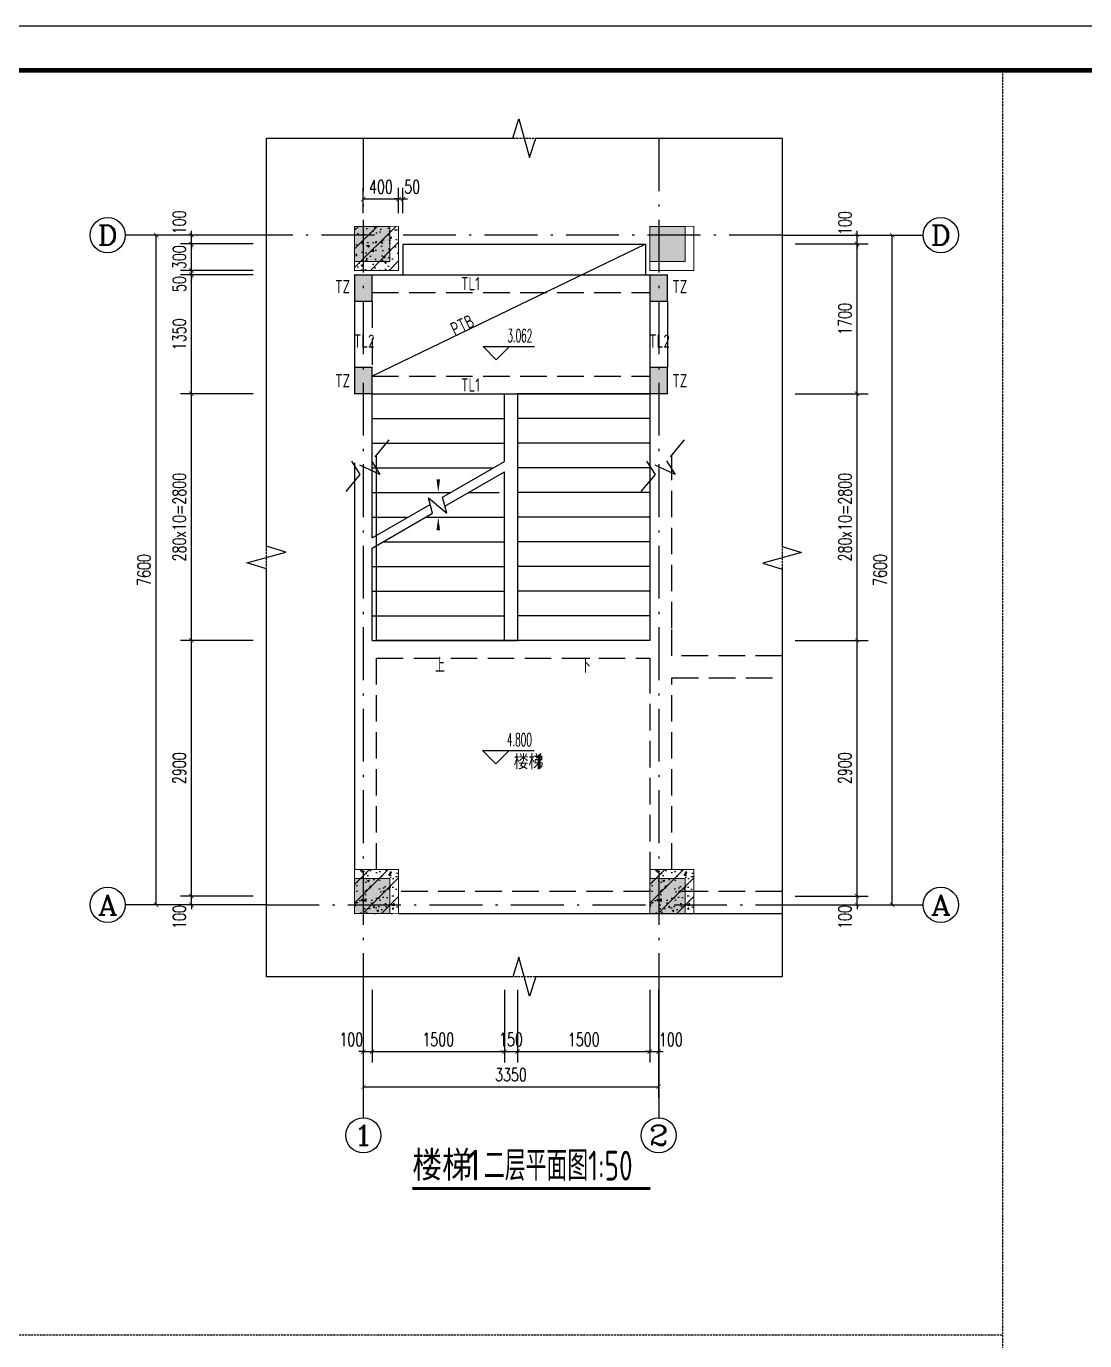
# Model space of a CAD drawing. Extents: x 169490 to 7584583, y -2399407 to 1374371.
# Drawn here: x 606490 to 618496, y 525411 to 540329 of the extents above; entities that cross this region are included whole.
import ezdxf
from ezdxf.enums import TextEntityAlignment as Align

# ---------------------------------------------------------------- set-up
doc = ezdxf.new("R2010")
doc.units = 0
doc.header["$LTSCALE"] = 100
for name, pattern in [('__DASH', [0.35, 0.25, -0.1]), ('D3轴线点划线', [18.5, 12, -3, 0.5, -3]), ('H3普通虚线', [4.2, 3, -1.2]), ('HIDDEN', [0.375, 0.25, -0.125])]:
    doc.linetypes.add(name, pattern=pattern)
doc.layers.get('0').update_dxf_attribs({"linetype": 'CONTINUOUS'})
doc.layers.get('DEFPOINTS').update_dxf_attribs({"linetype": 'CONTINUOUS'})
for name, color, linetype in [('A-DIMS(尺寸)', 107, 'CONTINUOUS'), ('A-LM-FX(分割线)', 251, 'CONTINUOUS'), ('AXIS_TEXT', 4, 'CONTINUOUS'), ('C-AXIS(轴号)', 3, 'CONTINUOUS'), ('C-AXIS-T(字)', 7, 'CONTINUOUS'), ('C-DOTE', 8, 'D3轴线点划线'), ('DIM_ELEV', 3, 'CONTINUOUS'), ('DIM_SYMB', 3, 'CONTINUOUS'), ('HID虚线', 9, 'HIDDEN'), ('PUB_TEXT', 4, 'CONTINUOUS'), ('S-BEAM-LINE1', 4, 'CONTINUOUS'), ('S-BEAM-LINE2', 4, 'H3普通虚线'), ('S-COLU-HATCH', 251, 'CONTINUOUS'), ('S-DETL-TEXT', 7, 'CONTINUOUS'), ('S-SLAB-HOLE', 155, 'CONTINUOUS'), ('S-WALL-WLINE1', 191, 'CONTINUOUS'), ('STAIR', 2, 'CONTINUOUS'), ('图框', 140, 'CONTINUOUS')]:
    doc.layers.add(name, color=color, linetype=linetype)
doc.layers.add('S-COLU-LINE1', color=6, linetype='CONTINUOUS', lineweight=18)
doc.styles.add('_TCH_AXIS', font='COMPLEX', dxfattribs={"bigfont": 'GBCBIG'})
doc.styles.add('_TCH_DIM', font='SIMPLEX', dxfattribs={"bigfont": 'GBCBIG'})
doc.styles.add('_TCH_DIM_T3', font='SIMPLEX.shx', dxfattribs={"width": 0.705882, "bigfont": 'GBCBIG.shx'})
doc.styles.add('COMPLEX', font='COMPLEX')
doc.styles.get("Standard").update_dxf_attribs({"font": 'tssdeng.shx', "width": 0.7, "bigfont": 'hztxt.shx'})
doc.styles.add('TSSD_REIN', font='tssdeng.shx', dxfattribs={"width": 0.7, "bigfont": 'hztxt.shx'})
doc.dimstyles.new('_TCH_ARCH&&50', dxfattribs={"dimtxt": 148.75, "dimasz": 50, "dimexe": 125, "dimexo": 150, "dimgap": 63.125, "dimtad": 1, "dimdec": 0, "dimzin": 0, "dimdsep": 46, "dimtxsty": '_TCH_DIM_T3', "dimblk": 'ARCHTICK', "dimcen": 0.09, "dimclrt": 7, "dimazin": 2, "dimtfac": 1, "dimtdec": 0, "dimtix": 1, "dimtmove": 2, "dimatfit": 3, "dimfxl": 1, "dimtolj": 1, "dimtzin": 0, "dimarcsym": 0})
pattern_1 = [(50, (-5177546.8, 2577501.88), (215.178055, -18.8256405), [22.5, -247.5]), (355, (-5177546.8, 2577501.88), (-41.6254, 225.65764), [18, -198]), (100.4514, (-5177528.87, 2577500.3), (173.5528145, 206.8318626), [19.122057, -210.3426336]), (46.1842, (-5177546.8, 2577561.88), (320.172315, -49.655704), [33.75, -371.25]), (96.6356, (-5177520.12, 2577557.74), (280.398812, 292.235361), [28.683086, -315.5139]), (351.1842, (-5177546.8, 2577561.88), (280.398584, 292.23558), [27, -297]), (21, (-5177516.8, 2577546.88), (179.0721156, -120.785667), [22.5, -247.5]), (326, (-5177516.8, 2577546.88), (72.9945996, 217.5450135), [18, -198]), (71.4514, (-5177501.88, 2577536.81), (252.0667886, 96.759149), [19.122057, -210.3426336]), (37.5, (-5177546.8, 2577501.88), (3.6479566, 99.86815615), [0, -195.6, 0, -201, 0, -198.75]), (7.5, (-5177546.8, 2577501.88), (78.9208612, 118.3235136), [0, -114.6, 0, -191.1, 0, -75.75]), (327.5, (-5177613.7, 2577501.88), (160.1467309, -6.7664615), [0, -75, 0, -234, 0, -310.5]), (317.5, (-5177643.7, 2577501.88), (174.9558508, 30.0314947), [0, -97.5, 0, -155.4, 0, -220.5]), (45, (-5177546.8, 2577501.88), (-106.066017, 106.066017), [])]

# ---------------------------------------------------------------- blocks, each defined once
blk = doc.blocks.new('_ARCHTICK')
at = {"const_width": 0.15}
blk.add_lwpolyline([(-0.5, -0.5), (0.5, 0.5)], dxfattribs=at)
blk = doc.blocks.new('*D955')
at = {"layer": 'A-DIMS(尺寸)', "color": 0, "lineweight": -2, "transparency": 16777216}
for p, q in [((615213, 537958), (616038, 537958)), ((615913, 537958), (615913, 538008)), ((615913, 537858), (615913, 537958)), ((615213, 537858), (616038, 537858)), ((615913, 537858), (615913, 537808))]:
    blk.add_line(p, q, dxfattribs=at)
at = {"layer": 'DEFPOINTS', "color": 0, "transparency": 16777216}
for p in [(615063, 537958), (615913, 537958), (615063, 537858)]:
    blk.add_point(p, dxfattribs=at)
at = {"layer": 'A-DIMS(尺寸)', "color": 0, "lineweight": -2, "transparency": 16777216, "xscale": 50, "yscale": 50, "zscale": 50}
for p, rotation in [((615913, 537958), 270), ((615913, 537858), 90)]:
    blk.add_blockref('_ARCHTICK', p, dxfattribs=dict(at, rotation=rotation))
at = {"layer": 'A-DIMS(尺寸)', "color": 7, "transparency": 16777216, "insert": (615776, 538095), "char_height": 148.8, "attachment_point": 5, "rotation": 90, "style": '_TCH_DIM_T3'}
blk.add_mtext('\\A1;100', dxfattribs=at)
blk = doc.blocks.new('*D956')
at = {"layer": 'A-DIMS(尺寸)', "color": 0, "lineweight": -2, "transparency": 16777216}
for p, q in [((615213, 537858), (616038, 537858)), ((615913, 536158), (615913, 537858)), ((615213, 536158), (616038, 536158))]:
    blk.add_line(p, q, dxfattribs=at)
at = {"layer": 'DEFPOINTS', "color": 0, "transparency": 16777216}
for p in [(615063, 537858), (615913, 537858), (615063, 536158)]:
    blk.add_point(p, dxfattribs=at)
at = {"layer": 'A-DIMS(尺寸)', "color": 0, "lineweight": -2, "transparency": 16777216, "xscale": 50, "yscale": 50, "zscale": 50}
for p, rotation in [((615913, 537858), 90), ((615913, 536158), 270)]:
    blk.add_blockref('_ARCHTICK', p, dxfattribs=dict(at, rotation=rotation))
at = {"layer": 'A-DIMS(尺寸)', "color": 7, "transparency": 16777216, "insert": (615776, 537008), "char_height": 148.8, "attachment_point": 5, "rotation": 90, "style": '_TCH_DIM_T3'}
blk.add_mtext('\\A1;1700', dxfattribs=at)
blk = doc.blocks.new('*D957')
at = {"layer": 'A-DIMS(尺寸)', "color": 0, "lineweight": -2, "transparency": 16777216}
for p, q in [((615213, 536158), (616038, 536158)), ((615913, 533358), (615913, 536158)), ((615213, 533358), (616038, 533358))]:
    blk.add_line(p, q, dxfattribs=at)
at = {"layer": 'DEFPOINTS', "color": 0, "transparency": 16777216}
for p in [(615063, 536158), (615913, 536158), (615063, 533358)]:
    blk.add_point(p, dxfattribs=at)
at = {"layer": 'A-DIMS(尺寸)', "color": 0, "lineweight": -2, "transparency": 16777216, "xscale": 50, "yscale": 50, "zscale": 50}
for p, rotation in [((615913, 536158), 90), ((615913, 533358), 270)]:
    blk.add_blockref('_ARCHTICK', p, dxfattribs=dict(at, rotation=rotation))
at = {"layer": 'A-DIMS(尺寸)', "color": 7, "transparency": 16777216, "insert": (615776, 534758), "char_height": 148.75, "attachment_point": 5, "rotation": 90, "style": '_TCH_DIM_T3'}
blk.add_mtext('\\A1;280x10=2800', dxfattribs=at)
blk = doc.blocks.new('*D958')
at = {"layer": 'A-DIMS(尺寸)', "color": 0, "lineweight": -2, "transparency": 16777216}
for p, q in [((615213, 533358), (616038, 533358)), ((615913, 530458), (615913, 533358)), ((615213, 530458), (616038, 530458))]:
    blk.add_line(p, q, dxfattribs=at)
at = {"layer": 'DEFPOINTS', "color": 0, "transparency": 16777216}
for p in [(615063, 533358), (615913, 533358), (615063, 530458)]:
    blk.add_point(p, dxfattribs=at)
at = {"layer": 'A-DIMS(尺寸)', "color": 0, "lineweight": -2, "transparency": 16777216, "xscale": 50, "yscale": 50, "zscale": 50}
for p, rotation in [((615913, 533358), 90), ((615913, 530458), 270)]:
    blk.add_blockref('_ARCHTICK', p, dxfattribs=dict(at, rotation=rotation))
at = {"layer": 'A-DIMS(尺寸)', "color": 7, "transparency": 16777216, "insert": (615776, 531908), "char_height": 148.8, "attachment_point": 5, "rotation": 90, "style": '_TCH_DIM_T3'}
blk.add_mtext('\\A1;2900', dxfattribs=at)
blk = doc.blocks.new('*D959')
at = {"layer": 'A-DIMS(尺寸)', "color": 0, "lineweight": -2, "transparency": 16777216}
for p, q in [((615913, 530458), (615913, 530508)), ((615213, 530458), (616038, 530458)), ((615213, 530358), (616038, 530358)), ((615913, 530358), (615913, 530458)), ((615913, 530358), (615913, 530308))]:
    blk.add_line(p, q, dxfattribs=at)
at = {"layer": 'DEFPOINTS', "color": 0, "transparency": 16777216}
for p in [(615063, 530458), (615063, 530358), (615913, 530458)]:
    blk.add_point(p, dxfattribs=at)
at = {"layer": 'A-DIMS(尺寸)', "color": 0, "lineweight": -2, "transparency": 16777216, "xscale": 50, "yscale": 50, "zscale": 50}
for p, rotation in [((615913, 530458), 270), ((615913, 530358), 90)]:
    blk.add_blockref('_ARCHTICK', p, dxfattribs=dict(at, rotation=rotation))
at = {"layer": 'A-DIMS(尺寸)', "color": 7, "transparency": 16777216, "insert": (615776, 530220), "char_height": 148.8, "attachment_point": 5, "rotation": 90, "style": '_TCH_DIM_T3'}
blk.add_mtext('\\A1;100', dxfattribs=at)
blk = doc.blocks.new('*D960')
at = {"layer": 'A-DIMS(尺寸)', "color": 0, "lineweight": -2, "transparency": 16777216}
for p, q in [((615213, 537958), (616438, 537958)), ((616313, 530358), (616313, 537958)), ((615213, 530358), (616438, 530358))]:
    blk.add_line(p, q, dxfattribs=at)
at = {"layer": 'DEFPOINTS', "color": 0, "transparency": 16777216}
for p in [(615063, 537958), (616313, 537958), (615063, 530358)]:
    blk.add_point(p, dxfattribs=at)
at = {"layer": 'A-DIMS(尺寸)', "color": 0, "lineweight": -2, "transparency": 16777216, "xscale": 50, "yscale": 50, "zscale": 50}
for p, rotation in [((616313, 537958), 90), ((616313, 530358), 270)]:
    blk.add_blockref('_ARCHTICK', p, dxfattribs=dict(at, rotation=rotation))
at = {"layer": 'A-DIMS(尺寸)', "color": 7, "transparency": 16777216, "insert": (616176, 534158), "char_height": 148.8, "attachment_point": 5, "rotation": 90, "style": '_TCH_DIM_T3'}
blk.add_mtext('\\A1;7600', dxfattribs=at)
blk = doc.blocks.new('*D961')
at = {"layer": 'A-DIMS(尺寸)', "color": 0, "lineweight": -2, "transparency": 16777216}
for p, q in [((609063, 537958), (608238, 537958)), ((608363, 537958), (608363, 538008)), ((608363, 537858), (608363, 537958)), ((609063, 537858), (608238, 537858)), ((608363, 537858), (608363, 537808))]:
    blk.add_line(p, q, dxfattribs=at)
at = {"layer": 'DEFPOINTS', "color": 0, "transparency": 16777216}
for p in [(608363, 537958), (609213, 537958), (609213, 537858)]:
    blk.add_point(p, dxfattribs=at)
at = {"layer": 'A-DIMS(尺寸)', "color": 0, "lineweight": -2, "transparency": 16777216, "xscale": 50, "yscale": 50, "zscale": 50}
for p, rotation in [((608363, 537958), 270), ((608363, 537858), 90)]:
    blk.add_blockref('_ARCHTICK', p, dxfattribs=dict(at, rotation=rotation))
at = {"layer": 'A-DIMS(尺寸)', "color": 7, "transparency": 16777216, "insert": (608226, 538103), "char_height": 148.8, "attachment_point": 5, "rotation": 90, "style": '_TCH_DIM_T3'}
blk.add_mtext('\\A1;100', dxfattribs=at)
blk = doc.blocks.new('*D962')
at = {"layer": 'A-DIMS(尺寸)', "color": 0, "lineweight": -2, "transparency": 16777216}
for p, q in [((609063, 537508), (608238, 537508)), ((608363, 536158), (608363, 537508)), ((609063, 536158), (608238, 536158))]:
    blk.add_line(p, q, dxfattribs=at)
at = {"layer": 'DEFPOINTS', "color": 0, "transparency": 16777216}
for p in [(608363, 537508), (609213, 537508), (609213, 536158)]:
    blk.add_point(p, dxfattribs=at)
at = {"layer": 'A-DIMS(尺寸)', "color": 0, "lineweight": -2, "transparency": 16777216, "xscale": 50, "yscale": 50, "zscale": 50}
for p, rotation in [((608363, 537508), 90), ((608363, 536158), 270)]:
    blk.add_blockref('_ARCHTICK', p, dxfattribs=dict(at, rotation=rotation))
at = {"layer": 'A-DIMS(尺寸)', "color": 7, "transparency": 16777216, "insert": (608226, 536833), "char_height": 148.8, "attachment_point": 5, "rotation": 90, "style": '_TCH_DIM_T3'}
blk.add_mtext('\\A1;1350', dxfattribs=at)
blk = doc.blocks.new('*D963')
at = {"layer": 'A-DIMS(尺寸)', "color": 0, "lineweight": -2, "transparency": 16777216}
for p, q in [((609063, 536158), (608238, 536158)), ((608363, 533358), (608363, 536158)), ((609063, 533358), (608238, 533358))]:
    blk.add_line(p, q, dxfattribs=at)
at = {"layer": 'DEFPOINTS', "color": 0, "transparency": 16777216}
for p in [(608363, 536158), (609213, 536158), (609213, 533358)]:
    blk.add_point(p, dxfattribs=at)
at = {"layer": 'A-DIMS(尺寸)', "color": 0, "lineweight": -2, "transparency": 16777216, "xscale": 50, "yscale": 50, "zscale": 50}
for p, rotation in [((608363, 536158), 90), ((608363, 533358), 270)]:
    blk.add_blockref('_ARCHTICK', p, dxfattribs=dict(at, rotation=rotation))
at = {"layer": 'A-DIMS(尺寸)', "color": 7, "transparency": 16777216, "insert": (608226, 534758), "char_height": 148.75, "attachment_point": 5, "rotation": 90, "style": '_TCH_DIM_T3'}
blk.add_mtext('\\A1;280x10=2800', dxfattribs=at)
blk = doc.blocks.new('*D964')
at = {"layer": 'A-DIMS(尺寸)', "color": 0, "lineweight": -2, "transparency": 16777216}
for p, q in [((609063, 533358), (608238, 533358)), ((608363, 530458), (608363, 533358)), ((609063, 530458), (608238, 530458))]:
    blk.add_line(p, q, dxfattribs=at)
at = {"layer": 'DEFPOINTS', "color": 0, "transparency": 16777216}
for p in [(608363, 533358), (609213, 533358), (609213, 530458)]:
    blk.add_point(p, dxfattribs=at)
at = {"layer": 'A-DIMS(尺寸)', "color": 0, "lineweight": -2, "transparency": 16777216, "xscale": 50, "yscale": 50, "zscale": 50}
for p, rotation in [((608363, 533358), 90), ((608363, 530458), 270)]:
    blk.add_blockref('_ARCHTICK', p, dxfattribs=dict(at, rotation=rotation))
at = {"layer": 'A-DIMS(尺寸)', "color": 7, "transparency": 16777216, "insert": (608226, 531908), "char_height": 148.8, "attachment_point": 5, "rotation": 90, "style": '_TCH_DIM_T3'}
blk.add_mtext('\\A1;2900', dxfattribs=at)
blk = doc.blocks.new('*D965')
at = {"layer": 'A-DIMS(尺寸)', "color": 0, "lineweight": -2, "transparency": 16777216}
for p, q in [((608363, 530458), (608363, 530508)), ((609063, 530458), (608238, 530458)), ((609063, 530358), (608238, 530358)), ((608363, 530358), (608363, 530458)), ((608363, 530358), (608363, 530308))]:
    blk.add_line(p, q, dxfattribs=at)
at = {"layer": 'DEFPOINTS', "color": 0, "transparency": 16777216}
for p in [(608363, 530458), (609213, 530458), (609213, 530358)]:
    blk.add_point(p, dxfattribs=at)
at = {"layer": 'A-DIMS(尺寸)', "color": 0, "lineweight": -2, "transparency": 16777216, "xscale": 50, "yscale": 50, "zscale": 50}
for p, rotation in [((608363, 530458), 270), ((608363, 530358), 90)]:
    blk.add_blockref('_ARCHTICK', p, dxfattribs=dict(at, rotation=rotation))
at = {"layer": 'A-DIMS(尺寸)', "color": 7, "transparency": 16777216, "insert": (608226, 530220), "char_height": 148.8, "attachment_point": 5, "rotation": 90, "style": '_TCH_DIM_T3'}
blk.add_mtext('\\A1;100', dxfattribs=at)
blk = doc.blocks.new('*D966')
at = {"layer": 'A-DIMS(尺寸)', "color": 0, "lineweight": -2, "transparency": 16777216}
for p, q in [((609063, 537958), (607838, 537958)), ((607963, 530358), (607963, 537958)), ((609063, 530358), (607838, 530358))]:
    blk.add_line(p, q, dxfattribs=at)
at = {"layer": 'DEFPOINTS', "color": 0, "transparency": 16777216}
for p in [(607963, 537958), (609213, 537958), (609213, 530358)]:
    blk.add_point(p, dxfattribs=at)
at = {"layer": 'A-DIMS(尺寸)', "color": 0, "lineweight": -2, "transparency": 16777216, "xscale": 50, "yscale": 50, "zscale": 50}
for p, rotation in [((607963, 537958), 90), ((607963, 530358), 270)]:
    blk.add_blockref('_ARCHTICK', p, dxfattribs=dict(at, rotation=rotation))
at = {"layer": 'A-DIMS(尺寸)', "color": 7, "transparency": 16777216, "insert": (607826, 534158), "char_height": 148.8, "attachment_point": 5, "rotation": 90, "style": '_TCH_DIM_T3'}
blk.add_mtext('\\A1;7600', dxfattribs=at)
blk = doc.blocks.new('*D967')
at = {"layer": 'A-DIMS(尺寸)', "color": 0, "lineweight": -2, "transparency": 16777216}
for p, q in [((610313, 529392), (610313, 528567)), ((610413, 529392), (610413, 528567)), ((610313, 528692), (610263, 528692)), ((610313, 528692), (610413, 528692)), ((610413, 528692), (610463, 528692))]:
    blk.add_line(p, q, dxfattribs=at)
at = {"layer": 'DEFPOINTS', "color": 0, "transparency": 16777216}
for p in [(610313, 529542), (610413, 529542), (610413, 528692)]:
    blk.add_point(p, dxfattribs=at)
at = {"layer": 'A-DIMS(尺寸)', "color": 0, "lineweight": -2, "transparency": 16777216, "xscale": 50, "yscale": 50, "zscale": 50}
blk.add_blockref('_ARCHTICK', (610313, 528692), dxfattribs=at)
at = {"layer": 'A-DIMS(尺寸)', "color": 0, "lineweight": -2, "transparency": 16777216, "xscale": 50, "yscale": 50, "zscale": 50, "rotation": 180}
blk.add_blockref('_ARCHTICK', (610413, 528692), dxfattribs=at)
at = {"layer": 'A-DIMS(尺寸)', "color": 7, "transparency": 16777216, "insert": (610176, 528830), "char_height": 148.8, "attachment_point": 5, "style": '_TCH_DIM_T3'}
blk.add_mtext('\\A1;100', dxfattribs=at)
blk = doc.blocks.new('*D968')
at = {"layer": 'A-DIMS(尺寸)', "color": 0, "lineweight": -2, "transparency": 16777216}
for p, q in [((610413, 529392), (610413, 528567)), ((611913, 529392), (611913, 528567)), ((610413, 528692), (611913, 528692))]:
    blk.add_line(p, q, dxfattribs=at)
at = {"layer": 'DEFPOINTS', "color": 0, "transparency": 16777216}
for p in [(610413, 529542), (611913, 529542), (611913, 528692)]:
    blk.add_point(p, dxfattribs=at)
at = {"layer": 'A-DIMS(尺寸)', "color": 0, "lineweight": -2, "transparency": 16777216, "xscale": 50, "yscale": 50, "zscale": 50, "rotation": 180}
blk.add_blockref('_ARCHTICK', (610413, 528692), dxfattribs=at)
at = {"layer": 'A-DIMS(尺寸)', "color": 0, "lineweight": -2, "transparency": 16777216, "xscale": 50, "yscale": 50, "zscale": 50}
blk.add_blockref('_ARCHTICK', (611913, 528692), dxfattribs=at)
at = {"layer": 'A-DIMS(尺寸)', "color": 7, "transparency": 16777216, "insert": (611163, 528830), "char_height": 148.8, "attachment_point": 5, "style": '_TCH_DIM_T3'}
blk.add_mtext('\\A1;1500', dxfattribs=at)
blk = doc.blocks.new('*D969')
at = {"layer": 'A-DIMS(尺寸)', "color": 0, "lineweight": -2, "transparency": 16777216}
for p, q in [((611913, 529392), (611913, 528567)), ((612063, 529392), (612063, 528567)), ((611913, 528692), (611863, 528692)), ((611913, 528692), (612063, 528692)), ((612063, 528692), (612113, 528692))]:
    blk.add_line(p, q, dxfattribs=at)
at = {"layer": 'DEFPOINTS', "color": 0, "transparency": 16777216}
for p in [(611913, 529542), (612063, 529542), (612063, 528692)]:
    blk.add_point(p, dxfattribs=at)
at = {"layer": 'A-DIMS(尺寸)', "color": 0, "lineweight": -2, "transparency": 16777216, "xscale": 50, "yscale": 50, "zscale": 50}
blk.add_blockref('_ARCHTICK', (611913, 528692), dxfattribs=at)
at = {"layer": 'A-DIMS(尺寸)', "color": 0, "lineweight": -2, "transparency": 16777216, "xscale": 50, "yscale": 50, "zscale": 50, "rotation": 180}
blk.add_blockref('_ARCHTICK', (612063, 528692), dxfattribs=at)
at = {"layer": 'A-DIMS(尺寸)', "color": 7, "transparency": 16777216, "insert": (611988, 528830), "char_height": 148.8, "attachment_point": 5, "style": '_TCH_DIM_T3'}
blk.add_mtext('\\A1;150', dxfattribs=at)
blk = doc.blocks.new('*D970')
at = {"layer": 'A-DIMS(尺寸)', "color": 0, "lineweight": -2, "transparency": 16777216}
for p, q in [((612063, 529392), (612063, 528567)), ((613563, 529392), (613563, 528567)), ((612063, 528692), (613563, 528692))]:
    blk.add_line(p, q, dxfattribs=at)
at = {"layer": 'DEFPOINTS', "color": 0, "transparency": 16777216}
for p in [(612063, 529542), (613563, 529542), (613563, 528692)]:
    blk.add_point(p, dxfattribs=at)
at = {"layer": 'A-DIMS(尺寸)', "color": 0, "lineweight": -2, "transparency": 16777216, "xscale": 50, "yscale": 50, "zscale": 50, "rotation": 180}
blk.add_blockref('_ARCHTICK', (612063, 528692), dxfattribs=at)
at = {"layer": 'A-DIMS(尺寸)', "color": 0, "lineweight": -2, "transparency": 16777216, "xscale": 50, "yscale": 50, "zscale": 50}
blk.add_blockref('_ARCHTICK', (613563, 528692), dxfattribs=at)
at = {"layer": 'A-DIMS(尺寸)', "color": 7, "transparency": 16777216, "insert": (612813, 528830), "char_height": 148.8, "attachment_point": 5, "style": '_TCH_DIM_T3'}
blk.add_mtext('\\A1;1500', dxfattribs=at)
blk = doc.blocks.new('*D971')
at = {"layer": 'A-DIMS(尺寸)', "color": 0, "lineweight": -2, "transparency": 16777216}
for p, q in [((613563, 529392), (613563, 528567)), ((613663, 529392), (613663, 528567)), ((613563, 528692), (613513, 528692)), ((613563, 528692), (613663, 528692)), ((613663, 528692), (613713, 528692))]:
    blk.add_line(p, q, dxfattribs=at)
at = {"layer": 'DEFPOINTS', "color": 0, "transparency": 16777216}
for p in [(613563, 529542), (613663, 529542), (613663, 528692)]:
    blk.add_point(p, dxfattribs=at)
at = {"layer": 'A-DIMS(尺寸)', "color": 0, "lineweight": -2, "transparency": 16777216, "xscale": 50, "yscale": 50, "zscale": 50}
blk.add_blockref('_ARCHTICK', (613563, 528692), dxfattribs=at)
at = {"layer": 'A-DIMS(尺寸)', "color": 0, "lineweight": -2, "transparency": 16777216, "xscale": 50, "yscale": 50, "zscale": 50, "rotation": 180}
blk.add_blockref('_ARCHTICK', (613663, 528692), dxfattribs=at)
at = {"layer": 'A-DIMS(尺寸)', "color": 7, "transparency": 16777216, "insert": (613801, 528830), "char_height": 148.8, "attachment_point": 5, "style": '_TCH_DIM_T3'}
blk.add_mtext('\\A1;100', dxfattribs=at)
blk = doc.blocks.new('*D972')
at = {"layer": 'A-DIMS(尺寸)', "color": 0, "lineweight": -2, "transparency": 16777216}
for p, q in [((610313, 529392), (610313, 528167)), ((613663, 529392), (613663, 528167)), ((610313, 528292), (613663, 528292))]:
    blk.add_line(p, q, dxfattribs=at)
at = {"layer": 'DEFPOINTS', "color": 0, "transparency": 16777216}
for p in [(610313, 529542), (613663, 529542), (613663, 528292)]:
    blk.add_point(p, dxfattribs=at)
at = {"layer": 'A-DIMS(尺寸)', "color": 0, "lineweight": -2, "transparency": 16777216, "xscale": 50, "yscale": 50, "zscale": 50, "rotation": 180}
blk.add_blockref('_ARCHTICK', (610313, 528292), dxfattribs=at)
at = {"layer": 'A-DIMS(尺寸)', "color": 0, "lineweight": -2, "transparency": 16777216, "xscale": 50, "yscale": 50, "zscale": 50}
blk.add_blockref('_ARCHTICK', (613663, 528292), dxfattribs=at)
at = {"layer": 'A-DIMS(尺寸)', "color": 7, "transparency": 16777216, "insert": (611988, 528430), "char_height": 148.8, "attachment_point": 5, "style": '_TCH_DIM_T3'}
blk.add_mtext('\\A1;3350', dxfattribs=at)
blk = doc.blocks.new('_AXISO')
blk.add_circle((0, 0), 0.5)
at = {"layer": 'AXIS_TEXT', "style": 'COMPLEX', "width": 1.041667}
blk.add_attdef('A', text='', height=0.56, dxfattribs=at).set_placement((-0.25, -0.28), (0.25, -0.28), align=Align.FIT)
blk = doc.blocks.new('*D990')
at = {"layer": 'A-DIMS(尺寸)', "color": 0, "lineweight": -2, "transparency": 16777216}
for p, q in [((610313, 538208), (610313, 538494)), ((610713, 538208), (610713, 538494)), ((610313, 538369), (610713, 538369))]:
    blk.add_line(p, q, dxfattribs=at)
at = {"layer": 'DEFPOINTS', "color": 0, "transparency": 16777216}
for p in [(610713, 538369), (610313, 538058), (610713, 538058)]:
    blk.add_point(p, dxfattribs=at)
at = {"layer": 'A-DIMS(尺寸)', "color": 0, "lineweight": -2, "transparency": 16777216, "xscale": 50, "yscale": 50, "zscale": 50, "rotation": 180}
blk.add_blockref('_ARCHTICK', (610313, 538369), dxfattribs=at)
at = {"layer": 'A-DIMS(尺寸)', "color": 0, "lineweight": -2, "transparency": 16777216, "xscale": 50, "yscale": 50, "zscale": 50}
blk.add_blockref('_ARCHTICK', (610713, 538369), dxfattribs=at)
at = {"layer": 'A-DIMS(尺寸)', "color": 7, "transparency": 16777216, "insert": (610513, 538506), "char_height": 148.8, "attachment_point": 5, "style": '_TCH_DIM_T3'}
blk.add_mtext('\\A1;400', dxfattribs=at)
blk = doc.blocks.new('*D991')
at = {"layer": 'A-DIMS(尺寸)', "color": 0, "lineweight": -2, "transparency": 16777216}
for p, q in [((610713, 538208), (610713, 538494)), ((610763, 538208), (610763, 538494)), ((610713, 538369), (610663, 538369)), ((610713, 538369), (610763, 538369)), ((610763, 538369), (610813, 538369))]:
    blk.add_line(p, q, dxfattribs=at)
at = {"layer": 'DEFPOINTS', "color": 0, "transparency": 16777216}
for p in [(610763, 538369), (610713, 538058), (610763, 538058)]:
    blk.add_point(p, dxfattribs=at)
at = {"layer": 'A-DIMS(尺寸)', "color": 0, "lineweight": -2, "transparency": 16777216, "xscale": 50, "yscale": 50, "zscale": 50}
blk.add_blockref('_ARCHTICK', (610713, 538369), dxfattribs=at)
at = {"layer": 'A-DIMS(尺寸)', "color": 0, "lineweight": -2, "transparency": 16777216, "xscale": 50, "yscale": 50, "zscale": 50, "rotation": 180}
blk.add_blockref('_ARCHTICK', (610763, 538369), dxfattribs=at)
at = {"layer": 'A-DIMS(尺寸)', "color": 7, "transparency": 16777216, "insert": (610868, 538506), "char_height": 148.8, "attachment_point": 5, "style": '_TCH_DIM_T3'}
blk.add_mtext('\\A1;50', dxfattribs=at)
blk = doc.blocks.new('*D992')
at = {"layer": 'A-DIMS(尺寸)', "color": 0, "lineweight": -2, "transparency": 16777216}
for p, q in [((609063, 537558), (608238, 537558)), ((609063, 537508), (608238, 537508)), ((608363, 537558), (608363, 537608)), ((608363, 537508), (608363, 537558)), ((608363, 537508), (608363, 537458))]:
    blk.add_line(p, q, dxfattribs=at)
at = {"layer": 'DEFPOINTS', "color": 0, "transparency": 16777216}
for p in [(608363, 537558), (609213, 537558), (609213, 537508)]:
    blk.add_point(p, dxfattribs=at)
at = {"layer": 'A-DIMS(尺寸)', "color": 0, "lineweight": -2, "transparency": 16777216, "xscale": 50, "yscale": 50, "zscale": 50}
for p, rotation in [((608363, 537558), 270), ((608363, 537508), 90)]:
    blk.add_blockref('_ARCHTICK', p, dxfattribs=dict(at, rotation=rotation))
at = {"layer": 'A-DIMS(尺寸)', "color": 7, "transparency": 16777216, "insert": (608226, 537403), "char_height": 148.8, "attachment_point": 5, "rotation": 90, "style": '_TCH_DIM_T3'}
blk.add_mtext('\\A1;50', dxfattribs=at)
blk = doc.blocks.new('*D993')
at = {"layer": 'A-DIMS(尺寸)', "color": 0, "lineweight": -2, "transparency": 16777216}
for p, q in [((609063, 537858), (608238, 537858)), ((608363, 537858), (608363, 537908)), ((608363, 537558), (608363, 537858)), ((609063, 537558), (608238, 537558)), ((608363, 537558), (608363, 537508))]:
    blk.add_line(p, q, dxfattribs=at)
at = {"layer": 'DEFPOINTS', "color": 0, "transparency": 16777216}
for p in [(608363, 537858), (609213, 537858), (609213, 537558)]:
    blk.add_point(p, dxfattribs=at)
at = {"layer": 'A-DIMS(尺寸)', "color": 0, "lineweight": -2, "transparency": 16777216, "xscale": 50, "yscale": 50, "zscale": 50}
for p, rotation in [((608363, 537858), 270), ((608363, 537558), 90)]:
    blk.add_blockref('_ARCHTICK', p, dxfattribs=dict(at, rotation=rotation))
at = {"layer": 'A-DIMS(尺寸)', "color": 7, "transparency": 16777216, "insert": (608226, 537708), "char_height": 148.8, "attachment_point": 5, "rotation": 90, "style": '_TCH_DIM_T3'}
blk.add_mtext('\\A1;300', dxfattribs=at)

msp = doc.modelspace()

# ---------------------------------------------------------------- hatches: boundary and pattern name
at = {"layer": 'S-COLU-HATCH', "ltscale": 10}
h = msp.add_hatch(dxfattribs=at)
h.set_pattern_fill('ARMORED', color=256, scale=30)
h.set_pattern_definition(pattern_1)
h.paths.add_polyline_path([(610213.2, 538057.8), (610713.2, 538057.8), (610713.2, 537557.8), (610213.2, 537557.8)])
h = msp.add_hatch(color=256, dxfattribs=at)
h.dxf.hatch_style = 1
h.paths.add_polyline_path([(610613.2, 538057.8), (610213.2, 538057.8), (610213.2, 537657.8), (610613.2, 537657.8)])
h = msp.add_hatch(color=256, dxfattribs=at)
h.dxf.hatch_style = 1
h.paths.add_polyline_path([(613963.2, 538057.8), (613563.2, 538057.8), (613563.2, 537657.8), (613963.2, 537657.8)])
h = msp.add_hatch(color=256, dxfattribs=at)
h.dxf.hatch_style = 1
h.paths.add_polyline_path([(610213.2, 537507.8), (610413.2, 537507.8), (610413.2, 537207.8), (610213.2, 537207.8)])
h = msp.add_hatch(color=256, dxfattribs=at)
h.dxf.hatch_style = 1
h.paths.add_polyline_path([(613563.2, 537507.8), (613763.2, 537507.8), (613763.2, 537207.8), (613563.2, 537207.8)])
h = msp.add_hatch(color=256, dxfattribs=at)
h.dxf.hatch_style = 1
h.paths.add_polyline_path([(610213.2, 536457.8), (610413.2, 536457.8), (610413.2, 536157.8), (610213.2, 536157.8)])
h = msp.add_hatch(color=256, dxfattribs=at)
h.dxf.hatch_style = 1
h.paths.add_polyline_path([(613563.2, 536457.8), (613763.2, 536457.8), (613763.2, 536157.8), (613563.2, 536157.8)])
h = msp.add_hatch(dxfattribs=at)
h.set_pattern_fill('ARMORED', color=256, scale=30)
h.set_pattern_definition(pattern_1)
h.paths.add_polyline_path([(610213.2, 530757.8), (610713.2, 530757.8), (610713.2, 530257.8), (610213.2, 530257.8)])
h = msp.add_hatch(color=256, dxfattribs=at)
h.dxf.hatch_style = 1
h.paths.add_polyline_path([(610613.2, 530657.8), (610213.2, 530657.8), (610213.2, 530257.8), (610613.2, 530257.8)])
h = msp.add_hatch(dxfattribs=at)
h.set_pattern_fill('ARMORED', color=256, scale=30)
h.set_pattern_definition([(50, (-5174196.8, 2577501.88), (215.178055, -18.8256405), [22.5, -247.5]), (355, (-5174196.8, 2577501.88), (-41.6254, 225.65764), [18, -198]), (100.4514, (-5174178.87, 2577500.3), (173.5528145, 206.8318626), [19.122057, -210.3426336]), (46.1842, (-5174196.8, 2577561.88), (320.172315, -49.655704), [33.75, -371.25]), (96.6356, (-5174170.12, 2577557.74), (280.398812, 292.235361), [28.683086, -315.5139]), (351.1842, (-5174196.8, 2577561.88), (280.398584, 292.23558), [27, -297]), (21, (-5174166.8, 2577546.88), (179.0721156, -120.785667), [22.5, -247.5]), (326, (-5174166.8, 2577546.88), (72.9945996, 217.5450135), [18, -198]), (71.4514, (-5174151.88, 2577536.81), (252.0667886, 96.759149), [19.122057, -210.3426336]), (37.5, (-5174196.8, 2577501.88), (3.6479566, 99.86815615), [0, -195.6, 0, -201, 0, -198.75]), (7.5, (-5174196.8, 2577501.88), (78.9208612, 118.3235136), [0, -114.6, 0, -191.1, 0, -75.75]), (327.5, (-5174263.7, 2577501.88), (160.1467309, -6.7664615), [0, -75, 0, -234, 0, -310.5]), (317.5, (-5174293.7, 2577501.88), (174.9558508, 30.0314947), [0, -97.5, 0, -155.4, 0, -220.5]), (45, (-5174196.8, 2577501.88), (-106.066017, 106.066017), [])])
h.paths.add_polyline_path([(613563.2, 530757.8), (614063.2, 530757.8), (614063.2, 530257.8), (613563.2, 530257.8)])
h = msp.add_hatch(color=256, dxfattribs=at)
h.dxf.hatch_style = 1
h.paths.add_polyline_path([(613963.2, 530657.8), (613563.2, 530657.8), (613563.2, 530257.8), (613963.2, 530257.8)])

# ---------------------------------------------------------------- linework, layer by layer
at = {"layer": 'A-LM-FX(分割线)', "linetype": '__DASH'}
for points in [[(617562.8, 539828.7), (617562.8, 511128.7)], [(595027.8, 525478.7), (617562.8, 525478.7)]]:
    msp.add_lwpolyline(points, dxfattribs=at)
msp.add_lwpolyline([(609213.2, 539057.8), (615063.2, 539057.8), (615063.2, 529542.4), (609213.2, 529542.4)], close=True, dxfattribs=at)
at = {"layer": 'C-AXIS(轴号)'}
for p, q in [((609213.2, 537957.8), (607613.2, 537957.8)), ((615063.2, 537957.8), (616663.2, 537957.8)), ((609213.2, 530357.8), (607613.2, 530357.8)), ((615063.2, 530357.8), (616663.2, 530357.8)), ((610313.2, 529542.4), (610313.2, 527942.4)), ((613663.2, 529542.4), (613663.2, 527942.4))]:
    msp.add_line(p, q, dxfattribs=at)
at = {"layer": 'C-DOTE', "ltscale": 0.5}
for p, q in [((610313.2, 539057.8), (610313.2, 529542.4)), ((613663.2, 539057.8), (613663.2, 529542.4)), ((615063.2, 537957.8), (609213.2, 537957.8)), ((609213.2, 530357.8), (615063.2, 530357.8))]:
    msp.add_line(p, q, dxfattribs=at)
at = {"layer": 'DIM_ELEV'}
for p, q in [((611820.8, 536542.9), (611670.8, 536692.9)), ((611670.8, 536692.9), (612255.4, 536692.9)), ((611820.8, 536542.9), (611970.8, 536692.9)), ((611815.8, 531958.6), (611665.8, 532108.6)), ((611665.8, 532108.6), (612250.3, 532108.6)), ((611815.8, 531958.6), (611965.8, 532108.6))]:
    msp.add_line(p, q, dxfattribs=at)
at = {"layer": 'DIM_SYMB'}
for points in [[(612813.2, 533217.8, 0, 0, 0), (612813.2, 537007.8, 0, 0, 0), (611163.2, 537007.8, 0, 0, 0), (611163.2, 535037.8, 0, 40, 0), (611163.2, 535187.8, 0, 0, 0)], [(611163.2, 533217.8, 0, 0, 0), (611163.2, 534757.8, 0, 40, 0), (611163.2, 534607.8, 0, 0, 0)]]:
    msp.add_lwpolyline(points, format="xyseb", dxfattribs=at)
at = {"layer": 'DIM_SYMB', "const_width": 35}
msp.add_lwpolyline([(610869.4, 527140), (613570.2, 527140)], dxfattribs=at)
at = {"layer": 'HID虚线', "linetype": 'ByBlock', "ltscale": 10}
msp.add_lwpolyline([(609213.2, 529542.4), (609213.2, 534170.1), (608993.2, 534240.1), (609433.2, 534360.1), (609213.2, 534430.1), (609213.2, 539057.8), (612008.2, 539057.8), (612078.2, 539277.8), (612198.2, 538837.8), (612268.2, 539057.8), (615063.2, 539057.8), (615063.2, 534426.1), (615283.2, 534356.1), (614843.2, 534236.1), (615063.2, 534166.1), (615063.2, 529542.4), (612268.2, 529542.4), (612198.2, 529322.4), (612078.2, 529762.4), (612008.2, 529542.4)], close=True, dxfattribs=at)
at = {"layer": 'HID虚线', "ltscale": 10}
for points in [[(610604.2, 535633.6), (610404.2, 535395.1), (610500.4, 535243.3), (610178, 535391.8), (610274.2, 535240), (610074.2, 535001.5)], [(613953.2, 535633.6), (613753.2, 535395.1), (613849.4, 535243.3), (613527, 535391.8), (613623.2, 535240), (613423.2, 535001.5)]]:
    msp.add_lwpolyline(points, dxfattribs=at)
at = {"layer": 'S-BEAM-LINE1'}
for p, q in [((610413.2, 537507.8), (613563.2, 537507.8)), ((610213.2, 537207.8), (610213.2, 536457.8)), ((613763.2, 537207.8), (613763.2, 536457.8)), ((610413.2, 536157.8), (613563.2, 536157.8)), ((610464.2, 533357.8), (610464.2, 535466.6)), ((610214.2, 535375.1), (610214.2, 533497.8)), ((613563.2, 535375.1), (613563.2, 533357.8)), ((610214.2, 533497.8), (610214.2, 530757.8)), ((613563.2, 533357.8), (610464.2, 533357.8)), ((610713.2, 530257.8), (613663.2, 530257.8)), ((613663.2, 530257.8), (615063.2, 530257.8))]:
    msp.add_line(p, q, dxfattribs=at)
at = {"layer": 'S-BEAM-LINE2'}
for p, q in [((610413.2, 537307.8), (613563.2, 537307.8)), ((610413.2, 537207.8), (610413.2, 536457.8)), ((610413.2, 536357.8), (613563.2, 536357.8)), ((613813.2, 533497.8), (613813.2, 535466.6)), ((613813.2, 533182.8), (613813.2, 533497.8)), ((610464.2, 530757.8), (610464.2, 533157.8)), ((610464.2, 533157.8), (613563.2, 533157.8)), ((613563.2, 533157.8), (613563.2, 533057.8)), ((615063.2, 533182.8), (613813.2, 533182.8)), ((613563.2, 533057.8), (613563.2, 530507.8)), ((613813.2, 530757.8), (613813.2, 532932.8)), ((613813.2, 532932.8), (615063.2, 532932.8)), ((613563.2, 530507.8), (610713.2, 530507.8)), ((615063.2, 530507.8), (613813.2, 530507.8))]:
    msp.add_line(p, q, dxfattribs=at)
at = {"layer": 'S-COLU-LINE1', "color": 2, "const_width": 10}
for points in [[(610213.2, 538057.8), (610713.2, 538057.8), (610713.2, 537557.8), (610213.2, 537557.8)], [(613563.2, 538057.8), (614063.2, 538057.8), (614063.2, 537557.8), (613563.2, 537557.8)], [(610213.2, 530757.8), (610713.2, 530757.8), (610713.2, 530257.8), (610213.2, 530257.8)], [(613563.2, 530757.8), (614063.2, 530757.8), (614063.2, 530257.8), (613563.2, 530257.8)]]:
    msp.add_lwpolyline(points, close=True, dxfattribs=at)
at = {"layer": 'S-COLU-LINE1'}
for points in [[(610613.2, 538057.8), (610213.2, 538057.8), (610213.2, 537657.8), (610613.2, 537657.8)], [(613963.2, 538057.8), (613563.2, 538057.8), (613563.2, 537657.8), (613963.2, 537657.8)], [(610613.2, 530657.8), (610213.2, 530657.8), (610213.2, 530257.8), (610613.2, 530257.8)], [(613963.2, 530657.8), (613563.2, 530657.8), (613563.2, 530257.8), (613963.2, 530257.8)]]:
    msp.add_lwpolyline(points, close=True, dxfattribs=at)
at = {"layer": 'S-COLU-LINE1', "const_width": 15}
for points in [[(610213.2, 537507.8), (610413.2, 537507.8), (610413.2, 537207.8), (610213.2, 537207.8)], [(613563.2, 537507.8), (613763.2, 537507.8), (613763.2, 537207.8), (613563.2, 537207.8)], [(610213.2, 536457.8), (610413.2, 536457.8), (610413.2, 536157.8), (610213.2, 536157.8)], [(613563.2, 536457.8), (613763.2, 536457.8), (613763.2, 536157.8), (613563.2, 536157.8)]]:
    msp.add_lwpolyline(points, close=True, dxfattribs=at)
at = {"layer": 'S-SLAB-HOLE', "ltscale": 10}
msp.add_line((613563.2, 537207.8), (613563.2, 536457.8), dxfattribs=at)
at = {"layer": 'S-WALL-WLINE1', "ltscale": 10}
msp.add_line((613513.2, 537857.8), (610413.2, 536357.8), dxfattribs=at)
msp.add_lwpolyline([(610763.2, 537507.8), (610763.2, 537857.8), (613513.2, 537857.8), (613513.2, 537507.8)], dxfattribs=at)
at = {"layer": 'STAIR'}
for p, q in [((610413.2, 534522.6), (610413.2, 536157.8)), ((610413.2, 536157.8), (611913.2, 536157.8)), ((610413.2, 536157.8), (611913.2, 536157.8)), ((611913.2, 535388.6), (611913.2, 536157.8)), ((611913.2, 535388.6), (611913.2, 536157.8)), ((611913.2, 536157.8), (612063.2, 536157.8)), ((611913.2, 536157.8), (612063.2, 536157.8)), ((613563.2, 536157.8), (612063.2, 536157.8)), ((612063.2, 536157.8), (612063.2, 533357.8)), ((612063.2, 536157.8), (612063.2, 533357.8)), ((612063.2, 536157.8), (613563.2, 536157.8)), ((613563.2, 536157.8), (613563.2, 533357.8)), ((610413.2, 535877.8), (611913.2, 535877.8)), ((613563.2, 535877.8), (612063.2, 535877.8)), ((610413.2, 535597.8), (611913.2, 535597.8)), ((613563.2, 535597.8), (612063.2, 535597.8)), ((610413.2, 535317.8), (611790.6, 535317.8)), ((611210.3, 534982.8), (611913.2, 535388.6)), ((611237.1, 534882.8), (611913.2, 535273.1)), ((611913.2, 533357.8), (611913.2, 535273.1)), ((613563.2, 535317.8), (612063.2, 535317.8)), ((610413.2, 535037.8), (611305.7, 535037.8)), ((611098.8, 534802.9), (611052.6, 534975.3)), ((611052.6, 534975.3), (611258.6, 534802.4)), ((611258.6, 534802.4), (611210.3, 534982.8)), ((611505.7, 535037.8), (611853.2, 535037.8)), ((613563.2, 535037.8), (612063.2, 535037.8)), ((610413.2, 534522.6), (611072, 534902.9)), ((610413.2, 534407.1), (611098.8, 534802.9)), ((610413.2, 534757.8), (610820.7, 534757.8)), ((611020.7, 534757.8), (611913.2, 534757.8)), ((613563.2, 534757.8), (612063.2, 534757.8)), ((610413.2, 533357.8), (610413.2, 534407.1)), ((610535.7, 534477.8), (611913.2, 534477.8)), ((613563.2, 534477.8), (612063.2, 534477.8)), ((610413.2, 534197.8), (611913.2, 534197.8)), ((613563.2, 534197.8), (612063.2, 534197.8)), ((610413.2, 533917.8), (611913.2, 533917.8)), ((613563.2, 533917.8), (612063.2, 533917.8)), ((610413.2, 533637.8), (611913.2, 533637.8)), ((613563.2, 533637.8), (612063.2, 533637.8)), ((610413.2, 533357.8), (611913.2, 533357.8)), ((612063.2, 533357.8), (611913.2, 533357.8)), ((611913.2, 533357.8), (612063.2, 533357.8)), ((613563.2, 533357.8), (612063.2, 533357.8))]:
    msp.add_line(p, q, dxfattribs=at)
at = {"layer": '图框'}
msp.add_lwpolyline([(593777.8, 510628.7), (635827.8, 510628.7), (635827.8, 540328.7), (593777.8, 540328.7)], close=True, dxfattribs=at)
at = {"layer": '图框', "const_width": 50}
msp.add_lwpolyline([(595027.8, 511128.7), (635327.8, 511128.7), (635327.8, 539828.7), (595027.8, 539828.7)], close=True, dxfattribs=at)

# ---------------------------------------------------------------- block references
at = {"layer": 'C-AXIS(轴号)'}
ref = msp.add_blockref('_AXISO', (607413.2, 537957.8), dxfattribs=dict(at, xscale=400, yscale=400, zscale=400))
ref.add_attrib('A', 'D', dxfattribs={"layer": 'C-AXIS-T(字)', "height": 226.3, "style": '_TCH_AXIS', "width": 1.235294}).set_placement((607300, 537844.7), (607526.3, 537844.7), align=Align.FIT)
ref = msp.add_blockref('_AXISO', (616863.2, 537957.8), dxfattribs=dict(at, xscale=400, yscale=400, zscale=400))
ref.add_attrib('A', 'D', dxfattribs={"layer": 'C-AXIS-T(字)', "height": 226.3, "style": '_TCH_AXIS', "width": 1.235294}).set_placement((616750, 537844.7), (616976.3, 537844.7), align=Align.FIT)
ref = msp.add_blockref('_AXISO', (607413.2, 530357.8), dxfattribs=dict(at, xscale=400, yscale=400, zscale=400))
ref.add_attrib('A', 'A', dxfattribs={"layer": 'C-AXIS-T(字)', "height": 226.3, "style": '_TCH_AXIS', "width": 1.166667}).set_placement((607300, 530244.7), (607526.3, 530244.7), align=Align.FIT)
ref = msp.add_blockref('_AXISO', (616863.2, 530357.8), dxfattribs=dict(at, xscale=400, yscale=400, zscale=400))
ref.add_attrib('A', 'A', dxfattribs={"layer": 'C-AXIS-T(字)', "height": 226.3, "style": '_TCH_AXIS', "width": 1.166667}).set_placement((616750, 530244.7), (616976.3, 530244.7), align=Align.FIT)
ref = msp.add_blockref('_AXISO', (610313.2, 527742.4), dxfattribs=dict(at, xscale=400, yscale=400, zscale=400))
ref.add_attrib('A', '1', dxfattribs={"layer": 'C-AXIS-T(字)', "height": 226.3, "style": '_TCH_AXIS', "width": 2.333333}).set_placement((610200, 527629.3), (610426.3, 527629.3), align=Align.FIT)
ref = msp.add_blockref('_AXISO', (613663.2, 527742.4), dxfattribs=dict(at, xscale=400, yscale=400, zscale=400))
ref.add_attrib('A', '2', dxfattribs={"layer": 'C-AXIS-T(字)', "height": 226.3, "style": '_TCH_AXIS', "width": 1.5}).set_placement((613550, 527629.3), (613776.3, 527629.3), align=Align.FIT)

# ---------------------------------------------------------------- texts
at = {"layer": 'PUB_TEXT', "style": '_TCH_DIM'}
for s, height, width, p in [('3.062', 148.75, 0.494118, (611946.4, 536743)), ('上', 168.8, 0.7, (611126.7, 532992.8)), ('下', 168.8, 0.7, (612779.9, 532992.8)), ('4.800', 148.75, 0.494118, (611941.3, 532158.7))]:
    msp.add_text(s, height=height, dxfattribs=dict(at, width=width)).set_placement(p)
at = {"layer": 'PUB_TEXT', "color": 7}
for s, height, p in [('楼梯', 168.79, (612018.5, 531896.4)), ('1', 175, (612264.3, 531896.4))]:
    msp.add_text(s, height=height, dxfattribs=at).set_placement(p)
at = {"layer": 'PUB_TEXT'}
for s, height, p in [('楼梯', 337.59, (610869.4, 527228.6)), ('1', 350, (611483.9, 527228.6))]:
    msp.add_text(s, height=height, dxfattribs=at).set_placement(p)
at = {"layer": 'PUB_TEXT', "ltscale": 10, "style": 'TSSD_REIN', "width": 0.7}
msp.add_text('二层平面图1:50', height=337.59, dxfattribs=at).set_placement((611681.7, 527228.6))
at = {"layer": 'S-DETL-TEXT', "ltscale": 0.5, "style": 'TSSD_REIN', "width": 0.75}
for s, p in [('TL1', (611421.6, 537333.6, 0)), ('TZ', (609994, 537299.5, 0)), ('TZ', (613818.3, 537299.5, 0)), ('TL2', (610205.3, 536680.7, 0)), ('TL2', (613555.3, 536680.7, 0)), ('TZ', (609994, 536230.9, 0)), ('TL1', (611421.6, 536183.6, 0)), ('TZ', (613818.3, 536230.9, 0))]:
    msp.add_text(s, height=150, dxfattribs=at).set_placement(p)
at = {"layer": 'S-WALL-WLINE1', "ltscale": 10, "style": 'TSSD_REIN', "width": 0.75}
msp.add_text('PTB', height=150, rotation=25.82099, dxfattribs=at).set_placement((611349.7, 536814.3))

# ---------------------------------------------------------------- dimensions: what is measured, and where the dimension line sits
at = {"layer": 'A-DIMS(尺寸)'}
dim = msp.add_linear_dim(base=(610713.2, 538368.6), p1=(610313.2, 538057.8), p2=(610713.2, 538057.8), dimstyle='_TCH_ARCH&&50', dxfattribs=at)
dim.commit()
dim.dimension.update_dxf_attribs({"geometry": '*D990', "text_midpoint": (610513.2, 538506.1)})
dim = msp.add_linear_dim(base=(610763.2, 538368.6), p1=(610713.2, 538057.8), p2=(610763.2, 538057.8), dimstyle='_TCH_ARCH&&50', dxfattribs=at)
dim.commit()
dim.dimension.update_dxf_attribs({"geometry": '*D991', "text_midpoint": (610868, 538506.1), "dimtype": 160})
for base, p1, p2, angle, picture, middle in [((608363.2, 537957.8), (609213.2, 537857.8), (609213.2, 537957.8), 90, '*D961', (608225.7, 538102.7)), ((615913.2, 537957.8), (615063.2, 537857.8), (615063.2, 537957.8), 90, '*D955', (615775.7, 538095.3)), ((608363.2, 537557.8), (609213.2, 537507.8), (609213.2, 537557.8), 90, '*D992', (608225.7, 537403)), ((608363.2, 530457.8), (609213.2, 530357.8), (609213.2, 530457.8), 90, '*D965', (608225.7, 530220.3)), ((615913.2, 530457.8), (615063.2, 530357.8), (615063.2, 530457.8), 90, '*D959', (615775.7, 530220.3)), ((610413.2, 528692.4), (610313.2, 529542.4), (610413.2, 529542.4), 0, '*D967', (610175.7, 528829.9)), ((613663.2, 528692.4), (613563.2, 529542.4), (613663.2, 529542.4), 0, '*D971', (613800.7, 528829.9))]:
    dim = msp.add_linear_dim(base=base, p1=p1, p2=p2, angle=angle, dimstyle='_TCH_ARCH&&50', dxfattribs=at)
    dim.commit()
    dim.dimension.update_dxf_attribs({"geometry": picture, "text_midpoint": middle, "dimtype": 161})
for p1, p2, distance, picture, middle in [((609213.2, 530357.8), (609213.2, 537957.8), 1250, '*D966', (607825.7, 534157.8)), ((615063.2, 530357.8), (615063.2, 537957.8), -1250, '*D960', (616175.7, 534157.8)), ((609213.2, 537557.8), (609213.2, 537857.8), 850, '*D993', (608225.7, 537707.8)), ((615063.2, 536157.8), (615063.2, 537857.8), -850, '*D956', (615775.7, 537007.8)), ((609213.2, 536157.8), (609213.2, 537507.8), 850, '*D962', (608225.7, 536832.8)), ((609213.2, 530457.8), (609213.2, 533357.8), 850, '*D964', (608225.7, 531907.8)), ((615063.2, 530457.8), (615063.2, 533357.8), -850, '*D958', (615775.7, 531907.8)), ((610313.2, 529542.4), (613663.2, 529542.4), -1250, '*D972', (611988.2, 528429.9)), ((610413.2, 529542.4), (611913.2, 529542.4), -850, '*D968', (611163.2, 528829.9)), ((611913.2, 529542.4), (612063.2, 529542.4), -850, '*D969', (611988.2, 528829.9)), ((612063.2, 529542.4), (613563.2, 529542.4), -850, '*D970', (612813.2, 528829.9))]:
    dim = msp.add_aligned_dim(p1=p1, p2=p2, distance=distance, dimstyle='_TCH_ARCH&&50', dxfattribs=at)
    dim.commit()
    dim.dimension.update_dxf_attribs({"geometry": picture, "text_midpoint": middle})
for p1, p2, distance, picture, middle in [((609213.2, 533357.8), (609213.2, 536157.8), 850, '*D963', (608225.7, 534757.8)), ((615063.2, 533357.8), (615063.2, 536157.8), -850, '*D957', (615775.7, 534757.8))]:
    dim = msp.add_aligned_dim(p1=p1, p2=p2, distance=distance, text='280x10=2800', dimstyle='_TCH_ARCH&&50', dxfattribs=at)
    dim.commit()
    dim.dimension.update_dxf_attribs({"geometry": picture, "text_midpoint": middle})

doc.saveas('drawing.dxf')
